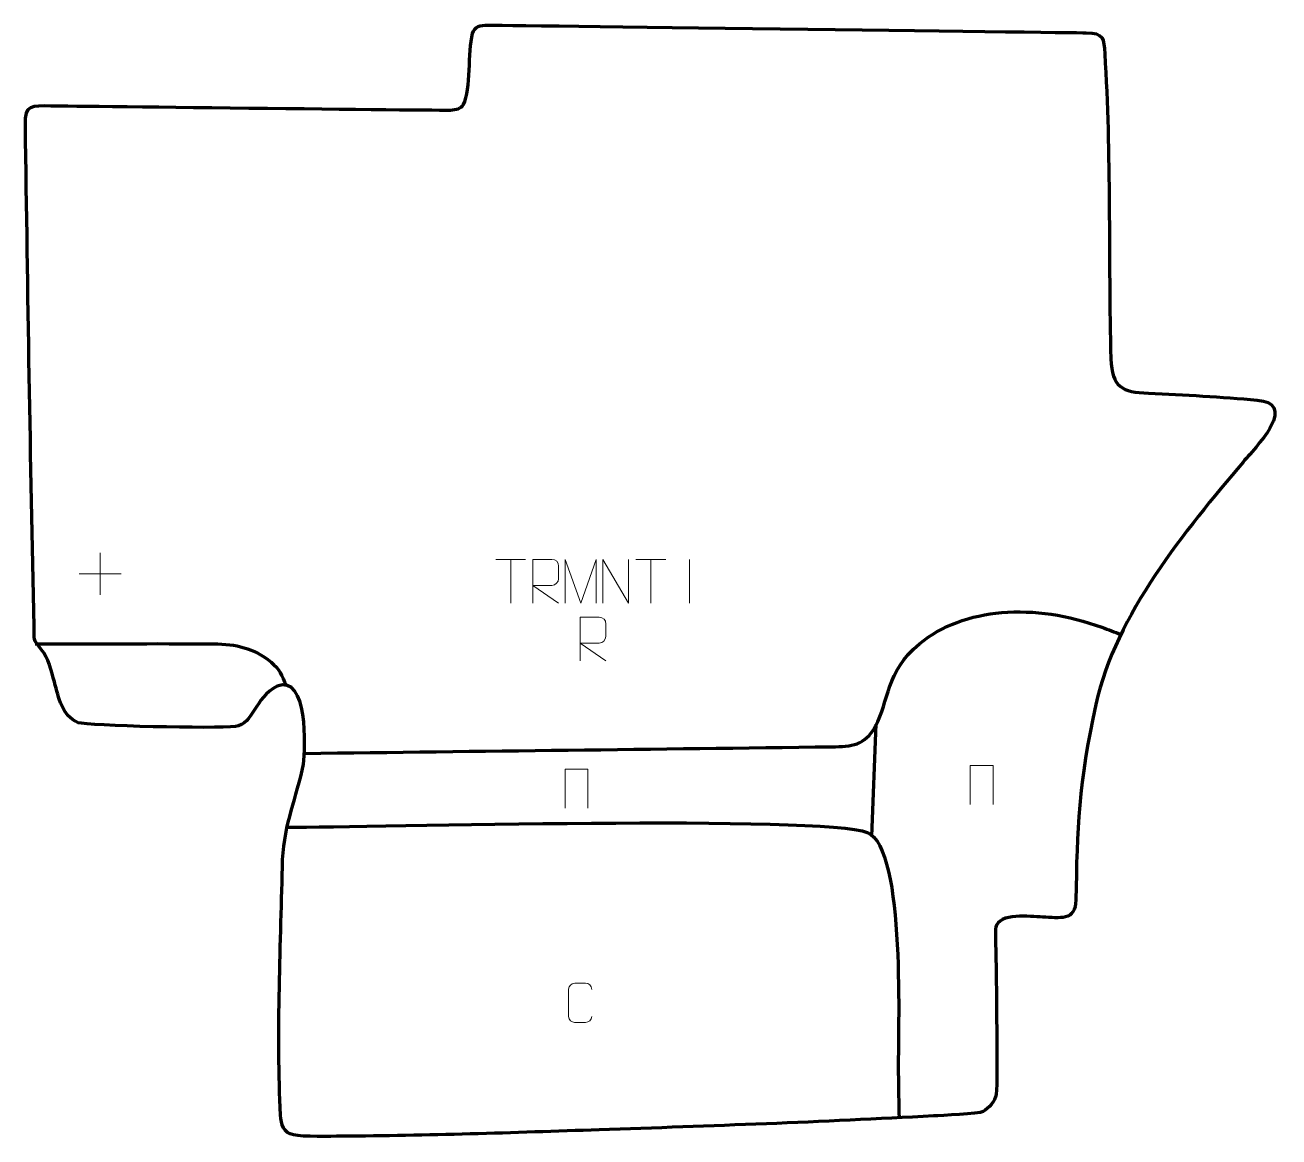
# Model space of a CAD drawing. Header units: millimetres. Extents: x 992 to 1707, y -70 to 565.
import ezdxf

# ---------------------------------------------------------------- set-up
doc = ezdxf.new("R2010")
doc.units = ezdxf.units.MM
doc.header["$MEASUREMENT"] = 0
doc.layers.add('layer 1', color=7, linetype='Continuous')
doc.layers.add('layer 2', color=7, linetype='Continuous')

msp = doc.modelspace()

# ---------------------------------------------------------------- linework, layer by layer
at = {"layer": 'layer 1', "color": 140, "lineweight": 158}
for points, knots in [([(1151.1171, 148.9438), (1251.4503, 150.2445), (1351.791, 151.4382), (1452.1215, 152.7622), (1452.1215, 152.7622), (1463.8086, 152.9164), (1471.0308, 153.3378), (1477.1246, 164.4381), (1477.1246, 164.4381), (1485.1982, 179.1447), (1482.5073, 195.0439), (1502.3229, 211.52), (1502.3229, 211.52), (1527.3602, 232.3376), (1567.9452, 235.0798), (1606.4712, 220.9277), (1606.4712, 220.9277), (1610.0868, 219.5997), (1613.6726, 218.1995), (1617.2901, 216.8734)], [0, 0, 0, 0, 0.16666667, 0.16666667, 0.16666667, 0.16666667, 0.33333333, 0.33333333, 0.33333333, 0.33333333, 0.5, 0.5, 0.5, 0.5, 0.66666667, 0.66666667, 0.66666667, 0.66666667, 1, 1, 1, 1]), ([(997.4736, 211.4842), (1031.3949, 211.484), (1065.4205, 211.7315), (1099.3283, 211.4832), (1099.3283, 211.4832), (1112.2249, 211.3887), (1121.8957, 209.2014), (1132.1234, 201.0317), (1132.1234, 201.0317), (1136.9255, 197.1959), (1138.0464, 193.2581), (1140.7221, 187.9312)], [0, 0, 0, 0, 0.25, 0.25, 0.25, 0.25, 0.5, 0.5, 0.5, 0.5, 1, 1, 1, 1]), ([(1141.229, 106.8063), (1187.3296, 106.9397), (1448.302, 113.8705), (1472.417, 103.8807), (1472.417, 103.8807), (1494.864, 94.5816), (1489.7845, -11.5509), (1490.1578, -33.4517), (1490.1578, -33.4517), (1490.3026, -41.973), (1490.4478, -50.4942), (1490.5939, -59.0155)], [0, 0, 0, 0, 0.25, 0.25, 0.25, 0.25, 0.5, 0.5, 0.5, 0.5, 1, 1, 1, 1])]:
    msp.add_open_spline(points, degree=3, knots=knots, dxfattribs=at)
msp.add_open_spline([(1477.4519, 165.5783), (1477.4519, 165.5783), (1474.9628, 101.6814), (1474.9628, 101.6814)], degree=3, dxfattribs=at)
at = {"layer": 'layer 2', "color": 242, "lineweight": 158}
msp.add_open_spline([(1545.6275, 49.2543), (1547.9037, 58.4912), (1565.2387, 55.7042), (1572.6234, 55.5088), (1572.6234, 55.5088), (1582.3244, 55.2522), (1591.389, 52.8725), (1591.5845, 65.3059), (1591.5845, 65.3059), (1592.2202, 105.7359), (1592.9764, 131.909), (1602.9808, 176.9125), (1602.9808, 176.9125), (1614.4771, 228.6269), (1653.8758, 275.8975), (1687.0157, 315.1938), (1687.0157, 315.1938), (1691.6309, 320.6469), (1699.897, 329.6352), (1702.9491, 335.6916), (1702.9491, 335.6916), (1707.4961, 344.7145), (1705.4235, 349.7083), (1695.1462, 350.6371), (1695.1462, 350.6371), (1674.717, 352.4838), (1653.541, 353.6093), (1633.0327, 354.5447), (1633.0327, 354.5447), (1617.7352, 355.1862), (1612.1784, 357.9489), (1611.55, 374.2382), (1611.55, 374.2382), (1610.0116, 431.3497), (1611.7346, 491.7016), (1608.0258, 548.2017), (1608.0258, 548.2017), (1607.4341, 557.215), (1607.7379, 560.1487), (1597.3884, 560.3), (1597.3884, 560.3), (1587.0389, 560.4513), (1255.8264, 564.6964), (1255.8264, 564.6964), (1255.8264, 564.6964), (1251.3899, 564.4096), (1248.463, 564.2663), (1247.1836, 559.8297), (1247.1836, 559.8297), (1244.11, 549.1712), (1246.6308, 528.431), (1241.8661, 519.3123), (1241.8661, 519.3123), (1240.6737, 517.0303), (1237.6575, 516.3813), (1234.6197, 516.1834), (1234.6197, 516.1834), (1231.5818, 515.9855), (1006.3817, 518.6677), (1006.3817, 518.6677), (1006.3817, 518.6677), (995.5072, 518.6979), (991.6462, 519.7359), (991.823, 507.5863), (991.823, 507.5863), (993.2111, 412.2071), (994.6237, 316.7812), (996.8724, 221.4198), (996.8724, 221.4198), (997.0667, 213.3171), (995.9127, 214.4134), (1000.9029, 208.3482), (1000.9029, 208.3482), (1004.9084, 203.4797), (1006.648, 195.7384), (1008.3952, 189.7262), (1008.3952, 189.7262), (1011.0687, 180.5265), (1012.3376, 170.6509), (1021.9138, 166.4576), (1021.9138, 166.4576), (1027.9744, 164.6768), (1100.2027, 162.9534), (1111.7674, 164.2816), (1111.7674, 164.2816), (1122.0547, 165.576), (1122.5546, 180.6521), (1135.4761, 187.3441), (1135.4761, 187.3441), (1153.5373, 194.1543), (1151.6999, 152.1211), (1150.6703, 142.8672), (1150.6703, 142.8672), (1146.6017, 123.207), (1139.8057, 109.499), (1138.6758, 88.3087), (1138.6758, 88.3087), (1137.7278, 42.4671), (1135.0727, -12.3071), (1137.5243, -57.4557), (1137.5243, -57.4557), (1137.818, -62.8628), (1139.2935, -67.7019), (1144.8134, -68.8668), (1144.8134, -68.8668), (1150.3519, -69.9664), (1166.1787, -69.6161), (1172.1559, -69.5866), (1172.1559, -69.5866), (1221.0258, -69.3459), (1270.5491, -67.5746), (1319.4064, -65.9181), (1319.4064, -65.9181), (1382.8883, -63.7658), (1446.8521, -61.5023), (1510.2645, -57.9561), (1510.2645, -57.9561), (1514.8028, -57.7072), (1536.0658, -56.933), (1538.595, -55.507), (1538.595, -55.507), (1541.6787, -53.7684), (1545.6189, -49.4036), (1546.0582, -45.7934), (1546.0582, -45.7934), (1546.8678, -39.1389), (1546.4005, -28.217), (1546.3977, -21.1095), (1546.3977, -21.1095), (1546.3884, 2.3473), (1546.0357, 25.8015), (1545.6275, 49.2543)], degree=3, knots=[0, 0, 0, 0, 0.02941176, 0.02941176, 0.02941176, 0.02941176, 0.05882353, 0.05882353, 0.05882353, 0.05882353, 0.08823529, 0.08823529, 0.08823529, 0.08823529, 0.11764706, 0.11764706, 0.11764706, 0.11764706, 0.14705882, 0.14705882, 0.14705882, 0.14705882, 0.17647059, 0.17647059, 0.17647059, 0.17647059, 0.20588235, 0.20588235, 0.20588235, 0.20588235, 0.23529412, 0.23529412, 0.23529412, 0.23529412, 0.26470588, 0.26470588, 0.26470588, 0.26470588, 0.29411765, 0.29411765, 0.29411765, 0.29411765, 0.32352941, 0.32352941, 0.32352941, 0.32352941, 0.35294118, 0.35294118, 0.35294118, 0.35294118, 0.38235294, 0.38235294, 0.38235294, 0.38235294, 0.41176471, 0.41176471, 0.41176471, 0.41176471, 0.44117647, 0.44117647, 0.44117647, 0.44117647, 0.47058824, 0.47058824, 0.47058824, 0.47058824, 0.5, 0.5, 0.5, 0.5, 0.52941176, 0.52941176, 0.52941176, 0.52941176, 0.55882353, 0.55882353, 0.55882353, 0.55882353, 0.58823529, 0.58823529, 0.58823529, 0.58823529, 0.61764706, 0.61764706, 0.61764706, 0.61764706, 0.64705882, 0.64705882, 0.64705882, 0.64705882, 0.67647059, 0.67647059, 0.67647059, 0.67647059, 0.70588235, 0.70588235, 0.70588235, 0.70588235, 0.73529412, 0.73529412, 0.73529412, 0.73529412, 0.76470588, 0.76470588, 0.76470588, 0.76470588, 0.79411765, 0.79411765, 0.79411765, 0.79411765, 0.82352941, 0.82352941, 0.82352941, 0.82352941, 0.85294118, 0.85294118, 0.85294118, 0.85294118, 0.88235294, 0.88235294, 0.88235294, 0.88235294, 0.91176471, 0.91176471, 0.91176471, 0.91176471, 0.94117647, 0.94117647, 0.94117647, 0.94117647, 1, 1, 1, 1], dxfattribs=at)
at = {"layer": 'layer 2', "color": 250, "lineweight": 9}
for points in [[(1034.4714, 263.3823), (1034.4714, 263.3823), (1034.4714, 239.4044), (1034.4714, 239.4044)], [(1260.4177, 259.6812), (1260.4177, 259.6812), (1277.4049, 259.6812), (1277.4049, 259.6812)], [(1268.9115, 234.7512), (1268.9115, 234.7512), (1268.9115, 259.7047), (1268.9115, 259.7047)], [(1340.4177, 259.6812), (1340.4177, 259.6812), (1357.4049, 259.6812), (1357.4049, 259.6812)], [(1348.9115, 234.7512), (1348.9115, 234.7512), (1348.9115, 259.7047), (1348.9115, 259.7047)], [(1370.9113, 259.715), (1370.9113, 259.715), (1370.9113, 234.7409), (1370.9113, 234.7409)], [(1022.4825, 251.3933), (1022.4825, 251.3933), (1046.4604, 251.3933), (1046.4604, 251.3933)]]:
    msp.add_open_spline(points, degree=3, dxfattribs=at)
for points, knots in [([(1281.5793, 234.7512), (1281.5793, 234.7512), (1281.5793, 259.7047), (1281.5793, 259.7047), (1281.5793, 259.7047), (1285.1741, 259.7047), (1288.7696, 259.7047), (1292.3648, 259.7047), (1292.3648, 259.7047), (1294.6901, 259.667), (1296.2474, 258.177), (1296.2433, 255.8106), (1296.2433, 255.8106), (1296.2429, 253.7751), (1296.2429, 250.7157), (1296.2433, 248.6797), (1296.2433, 248.6797), (1296.2368, 246.8042), (1294.4245, 244.8624), (1292.415, 244.8433), (1292.415, 244.8433), (1292.415, 244.8433), (1281.5793, 244.8433), (1281.5793, 244.8433), (1281.5793, 244.8433), (1281.5793, 244.8433), (1296.234, 234.7512), (1296.234, 234.7512)], [0, 0, 0, 0, 0.125, 0.125, 0.125, 0.125, 0.25, 0.25, 0.25, 0.25, 0.375, 0.375, 0.375, 0.375, 0.5, 0.5, 0.5, 0.5, 0.625, 0.625, 0.625, 0.625, 0.75, 0.75, 0.75, 0.75, 1, 1, 1, 1]), ([(1300.0688, 234.749), (1300.0688, 234.749), (1300.0688, 259.7069), (1300.0688, 259.7069), (1300.0688, 259.7069), (1300.0688, 259.7069), (1308.9939, 234.749), (1308.9939, 234.749), (1308.9939, 234.749), (1308.9939, 234.749), (1317.7538, 259.7064), (1317.7538, 259.7064), (1317.7538, 259.7064), (1317.7538, 259.7064), (1317.7538, 234.749), (1317.7538, 234.749)], [0, 0, 0, 0, 0.2, 0.2, 0.2, 0.2, 0.4, 0.4, 0.4, 0.4, 0.6, 0.6, 0.6, 0.6, 1, 1, 1, 1]), ([(1321.5839, 234.7512), (1321.5839, 234.7512), (1321.5839, 259.7047), (1321.5839, 259.7047), (1321.5839, 259.7047), (1321.5839, 259.7047), (1336.2387, 234.7512), (1336.2387, 234.7512), (1336.2387, 234.7512), (1336.2387, 234.7512), (1336.2387, 259.7047), (1336.2387, 259.7047)], [0, 0, 0, 0, 0.25, 0.25, 0.25, 0.25, 0.5, 0.5, 0.5, 0.5, 1, 1, 1, 1]), ([(1308.5793, 201.7512), (1308.5793, 201.7512), (1308.5793, 226.7047), (1308.5793, 226.7047), (1308.5793, 226.7047), (1312.1741, 226.7047), (1315.7696, 226.7047), (1319.3648, 226.7047), (1319.3648, 226.7047), (1321.6901, 226.667), (1323.2474, 225.177), (1323.2433, 222.8106), (1323.2433, 222.8106), (1323.2429, 220.7751), (1323.2429, 217.7157), (1323.2433, 215.6797), (1323.2433, 215.6797), (1323.2368, 213.8042), (1321.4245, 211.8624), (1319.415, 211.8433), (1319.415, 211.8433), (1319.415, 211.8433), (1308.5793, 211.8433), (1308.5793, 211.8433), (1308.5793, 211.8433), (1308.5793, 211.8433), (1323.234, 201.7512), (1323.234, 201.7512)], [0, 0, 0, 0, 0.125, 0.125, 0.125, 0.125, 0.25, 0.25, 0.25, 0.25, 0.375, 0.375, 0.375, 0.375, 0.5, 0.5, 0.5, 0.5, 0.625, 0.625, 0.625, 0.625, 0.75, 0.75, 0.75, 0.75, 1, 1, 1, 1]), ([(1299.904, 117.6338), (1299.904, 117.6338), (1299.904, 139.9841), (1299.904, 139.9841), (1299.904, 139.9841), (1299.904, 139.9841), (1313.0223, 139.9841), (1313.0223, 139.9841), (1313.0223, 139.9841), (1313.0223, 139.9841), (1313.0223, 117.6338), (1313.0223, 117.6338)], [0, 0, 0, 0, 0.25, 0.25, 0.25, 0.25, 0.5, 0.5, 0.5, 0.5, 1, 1, 1, 1]), ([(1531.15, 119.7504), (1531.15, 119.7504), (1531.15, 142.1007), (1531.15, 142.1007), (1531.15, 142.1007), (1531.15, 142.1007), (1544.2683, 142.1007), (1544.2683, 142.1007), (1544.2683, 142.1007), (1544.2683, 142.1007), (1544.2683, 119.7504), (1544.2683, 119.7504)], [0, 0, 0, 0, 0.25, 0.25, 0.25, 0.25, 0.5, 0.5, 0.5, 0.5, 1, 1, 1, 1]), ([(1315.2284, -1.1845), (1315.1032, -3.2655), (1313.601, -4.5907), (1311.6773, -4.6004), (1311.6773, -4.6004), (1309.5887, -4.6001), (1307.5001, -4.6001), (1305.4118, -4.6004), (1305.4118, -4.6004), (1303.6876, -4.6948), (1301.9212, -3.0069), (1301.9312, -1.2001), (1301.9312, -1.2001), (1301.9316, 3.9681), (1301.9316, 9.1358), (1301.9312, 14.3032), (1301.9312, 14.3032), (1301.935, 16.2183), (1303.4995, 17.7582), (1305.4274, 17.7461), (1305.4274, 17.7461), (1307.5104, 17.7461), (1309.5939, 17.7461), (1311.6773, 17.7461), (1311.6773, 17.7461), (1313.4208, 17.7779), (1315.2045, 16.442), (1315.2284, 14.2586)], [0, 0, 0, 0, 0.125, 0.125, 0.125, 0.125, 0.25, 0.25, 0.25, 0.25, 0.375, 0.375, 0.375, 0.375, 0.5, 0.5, 0.5, 0.5, 0.625, 0.625, 0.625, 0.625, 0.75, 0.75, 0.75, 0.75, 1, 1, 1, 1])]:
    msp.add_open_spline(points, degree=3, knots=knots, dxfattribs=at)

doc.saveas('drawing.dxf')
